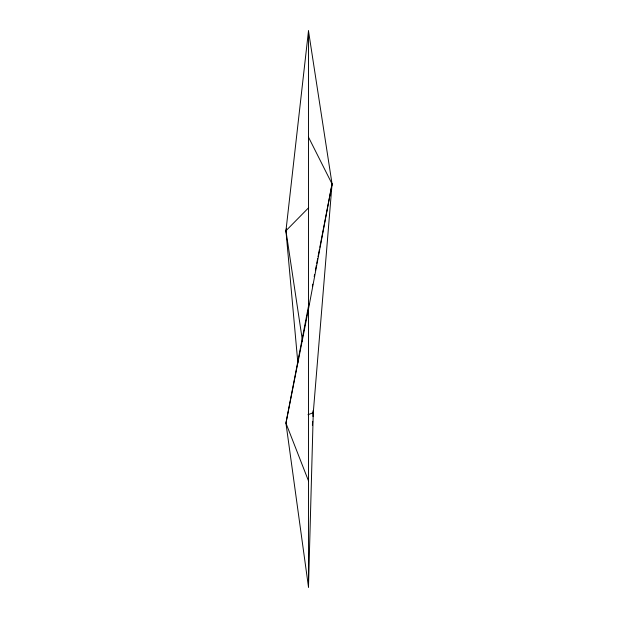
<?xml version="1.0" encoding="UTF-8"?>
<svg xmlns="http://www.w3.org/2000/svg" width="618" height="618" viewBox="0 0 618 618"><rect width="100%" height="100%" fill="white"/><g stroke="black" fill="none" stroke-linecap="round" stroke-linejoin="round"><path stroke-width="0.93" d="M308.907 304.017L285.941 423.137L308.49 587.1L313.272 412.693L332.059 183.955L308.49 30.9L285.941 230.784L297.861 363.013M312.391 425.176L312.662 421.337M313.002 416.532L312.986 410.785M308.49 137.126L332.059 183.955L308.49 309L285.941 423.137L308.49 480.874M312.376 286.057L312.739 284.164M314.191 276.601L314.562 274.709M315.474 269.989L316.385 265.261M316.748 263.368L317.66 258.641M318.023 256.748L319.483 249.185M319.846 247.293L332.059 183.955M286.389 228.907L285.941 230.784L302.542 341.26M308.668 207.71L285.941 230.784L286.474 232.623M307.98 414.717L313.272 412.693M308.49 30.9L308.49 587.1"/></g></svg>
